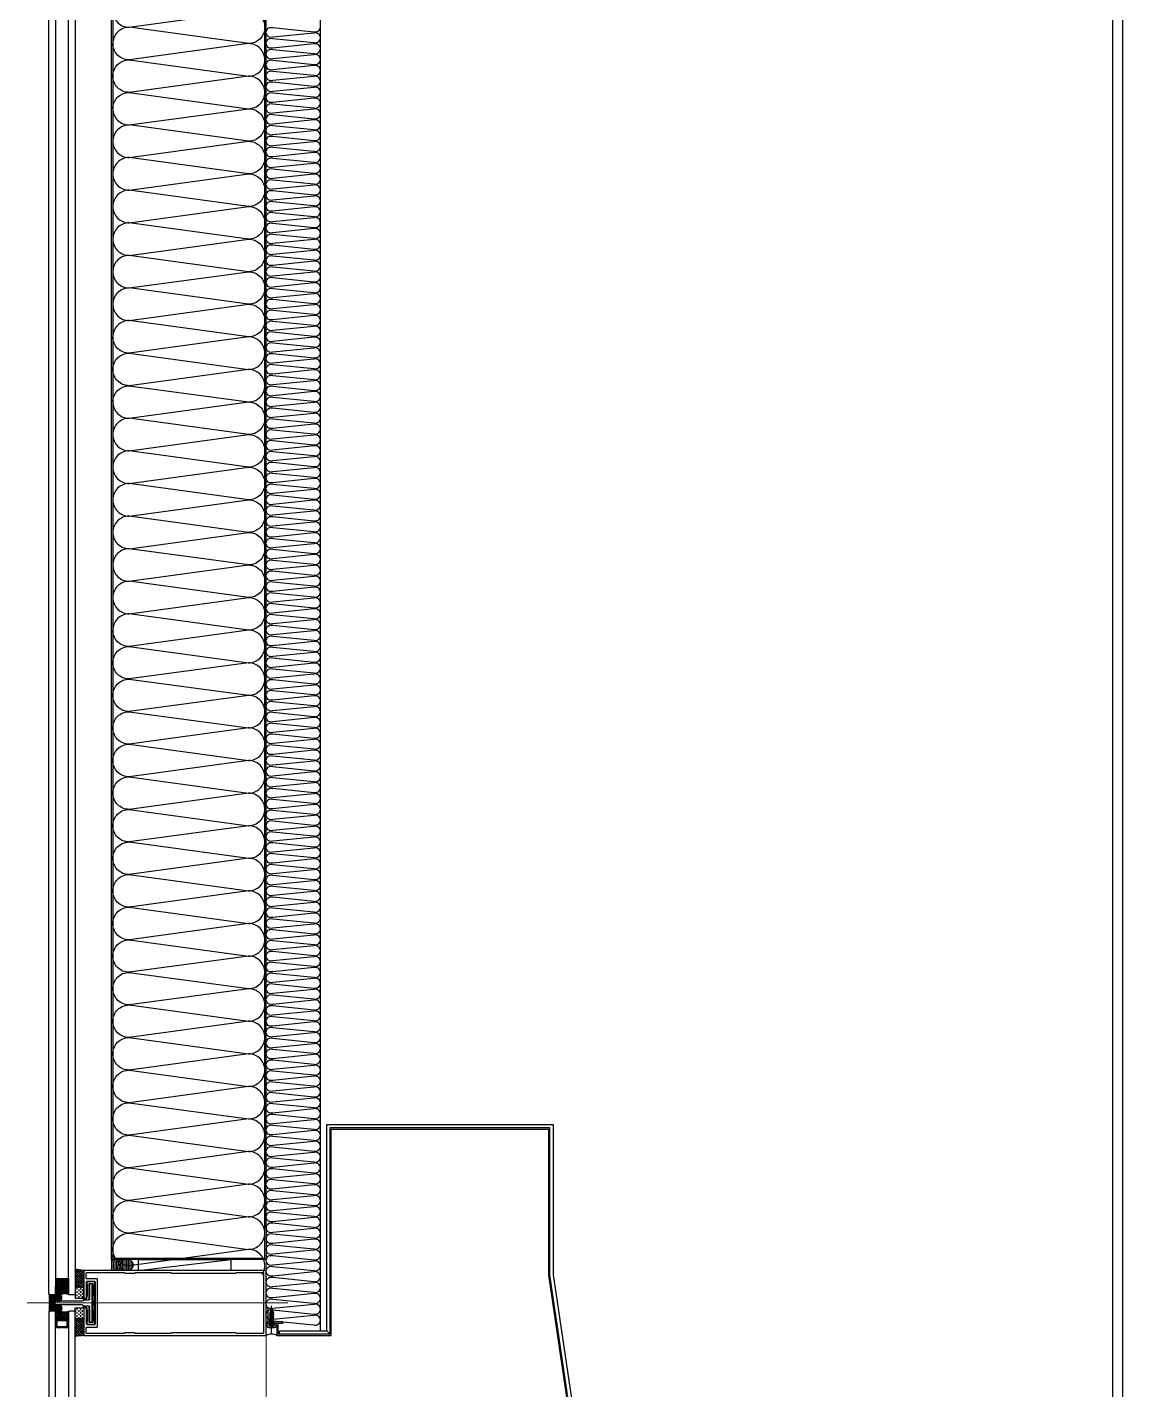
# Model space of a CAD drawing. Header units: millimetres. Extents: x 19868 to 801382, y -4805 to 85279.
# Drawn here: x 507518 to 508527, y 39769 to 41023 of the extents above; entities that cross this region are included whole.
import ezdxf

# ---------------------------------------------------------------- set-up
doc = ezdxf.new("R2010")
doc.units = ezdxf.units.MM
doc.header["$LTSCALE"] = 250
doc.linetypes.add('HIDDEN2', pattern=[4.7625, 3.175, -1.5875])
for name, color, linetype in [('A-ALU', 4, 'Continuous'), ('A-CEIL', 8, 'Continuous'), ('A-CEIL_EL', 8, 'Continuous'), ('A-ELE-8', 8, 'Continuous'), ('A-WIN', 4, 'Continuous'), ('ACCY', 5, 'Continuous'), ('B-AR', 7, 'Continuous'), ('EGI', 6, 'Continuous'), ('GLASS', 7, 'Continuous'), ('ISL', 251, 'Continuous'), ('polyamide', 6, 'Continuous'), ('SEALANT', 252, 'Continuous'), ('W200', 7, 'Continuous')]:
    doc.layers.add(name, color=color, linetype=linetype)
doc.layers.add('A-WIN-ELE', color=8, linetype='Continuous', lineweight=9)
doc.layers.add('CEN', color=1, linetype='Continuous', lineweight=9)
pattern_1 = [(248.1986, (-173212.08805, -82748.5761), (0.464238432, -0.5222680618), [0, -0.625])]
pattern_2 = [(90, (81799.66684, 89232.96467), (-0.15875, 0.079375), [0, -0.15875])]
pattern_3 = [(225, (58457.0195, -22344.7967), (1.122532015, -1.122532015), []), (315, (58457.0195, -22344.7967), (1.122532015, 1.122532015), [])]
pattern_4 = [(270, (-23796.0773, 66483.7451), (1.5875, -1.5875), [1.5875, -1.5875])]
pattern_5 = [(315, (-242.3621, 2021.3178), (0.8838835, 0.8838835), []), (45, (-242.3621, 2021.3178), (-0.8838835, 0.8838835), [])]

# ---------------------------------------------------------------- blocks, each defined once
blk = doc.blocks.new('A$Cd4bde356')
at = {"layer": 'GLASS', "transparency": 33554687}
h = blk.add_hatch(dxfattribs=at)
h.set_pattern_fill('ANSI37', color=253, scale=10, angle=90, style=0)
h.set_pattern_definition(pattern_5)
h.paths.add_polyline_path([(38, 8.5, 0.198912), (38.3, 7.8, 0.112366), (25.7, 7.8, 0.198912), (26, 8.5), (26, 15.5), (27, 15.5), (27, 16.2, 0.414214), (27.8, 15.5), (36.3, 15.5, 0.414035), (37, 16.2), (37, 15.5), (38, 15.5)])
h = blk.add_hatch(dxfattribs=at)
h.set_pattern_fill('ANSI37', color=253, scale=10, angle=270, style=0)
h.set_pattern_definition(pattern_5)
h.paths.add_polyline_path([(38, -8.5, -0.198912), (38.3, -7.8, -0.112366), (25.7, -7.8, -0.198912), (26, -8.5), (26, -15.5), (27, -15.5), (27, -16.2, -0.414214), (27.8, -15.5), (36.3, -15.5, -0.414035), (37, -16.2), (37, -15.5), (38, -15.5)])
at = {"layer": 'SEALANT', "transparency": 33554687}
h = blk.add_hatch(dxfattribs=at)
h.set_pattern_fill('ANSI37', color=253, scale=0.5)
h.set_pattern_definition(pattern_3)
h.paths.add_polyline_path([(52, 14.5), (44, 14.5), (44, 31, 0.032752), (52, 30)])
at = {"layer": 'SEALANT'}
h = blk.add_hatch(dxfattribs=at)
h.set_pattern_fill('DASH', color=253, scale=0.5, angle=90, style=0)
h.set_pattern_definition(pattern_4)
h.paths.add_polyline_path([(52, 14.5), (44, 14.5), (44, 4.5), (52, 4.5)])
at = {"layer": 'SEALANT', "transparency": 33554687}
h = blk.add_hatch(dxfattribs=at)
h.set_pattern_fill('DOTS', color=253, scale=0.5)
h.set_pattern_definition([(360, (-73084.1342, 247739.18495), (0.396875, 0.79375), [0, -0.79375])])
edge = h.paths.add_edge_path()
edge.add_line((29.2, -8.2), (28.8, -8.2))
edge.add_arc((34, 40.5), 49, 263.9321, 271.3061)
edge.add_line((35.1, -8.5), (34.7, -8.5))
edge.add_line((34.7, -8.5), (34.2, -8.4))
edge.add_line((34.2, -8.4), (33.8, -8.3))
edge.add_line((33.8, -8.3), (33.3, -8.2))
edge.add_line((33.3, -8.2), (32.9, -8.1))
edge.add_line((32.9, -8.1), (32.4, -8))
edge.add_line((32.4, -8), (32, -7.9))
edge.add_line((32, -7.9), (31.6, -7.7))
edge.add_line((31.6, -7.7), (31.2, -7.5))
edge.add_line((31.2, -7.5), (30.9, -7.4))
edge.add_line((30.9, -7.4), (30.4, -7.7))
edge.add_line((30.4, -7.7), (29.8, -8))
edge.add_line((29.8, -8), (29.2, -8.2))
edge = h.paths.add_edge_path()
edge.add_line((28.8, 8.2), (29.2, 8.2))
edge.add_line((29.2, 8.2), (29.8, 8))
edge.add_line((29.8, 8), (30.4, 7.7))
edge.add_line((30.4, 7.7), (30.9, 7.4))
edge.add_line((30.9, 7.4), (31.2, 7.5))
edge.add_line((31.2, 7.5), (31.6, 7.7))
edge.add_line((31.6, 7.7), (32, 7.9))
edge.add_line((32, 7.9), (32.4, 8))
edge.add_line((32.4, 8), (32.9, 8.1))
edge.add_line((32.9, 8.1), (33.3, 8.2))
edge.add_line((33.3, 8.2), (33.8, 8.3))
edge.add_line((33.8, 8.3), (34.2, 8.4))
edge.add_line((34.2, 8.4), (34.7, 8.5))
edge.add_line((34.7, 8.5), (35.1, 8.5))
edge.add_arc((34, -40.5), 49, 88.6939, 96.0686)
edge = h.paths.add_edge_path()
edge.add_line((27.4, 8), (27.6, 8.1))
edge.add_arc((34, -40.5), 49, 97.4949, 99.7473)
edge.add_line((25.7, 7.8), (25, 7.5))
edge.add_line((25, 7.5), (21, 7.5))
edge.add_arc((21, 8.5), 1, 190.5973, 270, ccw=False)
edge.add_arc((-70.7, 0), 91, -5.2405, 5.2405, ccw=False)
edge.add_arc((21, -8.5), 1, 90, 169.4027, ccw=False)
edge.add_line((21, -7.5), (25, -7.5))
edge.add_line((25, -7.5), (25.7, -7.8))
edge.add_arc((34, 40.5), 49, 260.2527, 262.5043)
edge.add_line((27.6, -8.1), (27.4, -8))
edge.add_line((27.4, -8), (26.8, -7.7))
edge.add_line((26.8, -7.7), (26.3, -7.4))
edge.add_line((26.3, -7.4), (25.9, -6.9))
edge.add_line((25.9, -6.9), (25.6, -6.4))
edge.add_line((25.6, -6.4), (25.4, -5.8))
edge.add_line((25.4, -5.8), (25.2, -5.2))
edge.add_line((25.2, -5.2), (25.2, -4.6))
edge.add_line((25.2, -4.6), (25.4, -3.9))
edge.add_line((25.4, -3.9), (25.6, -3.4))
edge.add_line((25.6, -3.4), (25.9, -2.8))
edge.add_line((25.9, -2.8), (26.3, -2.4))
edge.add_line((26.3, -2.4), (26.4, -2.3))
edge.add_line((26.4, -2.3), (26.3, -2))
edge.add_line((26.3, -2), (26.2, -1.6))
edge.add_line((26.2, -1.6), (26.1, -1.2))
edge.add_line((26.1, -1.2), (26.1, -0.8))
edge.add_line((26.1, -0.8), (26, -0.4))
edge.add_line((26, -0.4), (26, 0))
edge.add_line((26, 0), (26, 0.4))
edge.add_line((26, 0.4), (26.1, 0.8))
edge.add_line((26.1, 0.8), (26.1, 1.2))
edge.add_line((26.1, 1.2), (26.2, 1.6))
edge.add_line((26.2, 1.6), (26.3, 2))
edge.add_line((26.3, 2), (26.4, 2.3))
edge.add_line((26.4, 2.3), (26.3, 2.4))
edge.add_line((26.3, 2.4), (25.9, 2.8))
edge.add_line((25.9, 2.8), (25.6, 3.4))
edge.add_line((25.6, 3.4), (25.4, 3.9))
edge.add_line((25.4, 3.9), (25.2, 4.6))
edge.add_line((25.2, 4.6), (25.2, 5.2))
edge.add_line((25.2, 5.2), (25.4, 5.8))
edge.add_line((25.4, 5.8), (25.6, 6.4))
edge.add_line((25.6, 6.4), (25.9, 6.9))
edge.add_line((25.9, 6.9), (26.3, 7.4))
edge.add_line((26.3, 7.4), (26.8, 7.7))
edge.add_line((26.8, 7.7), (27.4, 8))
at = {"layer": 'SEALANT'}
h = blk.add_hatch(dxfattribs=at)
h.set_pattern_fill('DOTS', color=8, scale=10, angle=248.1986)
h.set_pattern_definition(pattern_1)
edge = h.paths.add_edge_path()
edge.add_ellipse((28.6, 4.9), major_axis=(0, 3.37), ratio=1, start_angle=0, end_angle=360, ccw=False)
at = {"layer": 'SEALANT', "transparency": 33554687}
h = blk.add_hatch(dxfattribs=at)
h.set_pattern_fill('DOTS', color=253, scale=0.1, angle=90)
h.set_pattern_definition(pattern_2)
h.paths.add_polyline_path([(52.1, 2.7), (53.9, 2.7), (53.9, 2.9), (53.9, 3.8), (53.9, 4.5), (52.5, 4.5, -0.362029), (52, 4.9, -0.057613), (51.7, 2.5), (51.9, 2.7, -0.198912)])
at = {"layer": 'SEALANT'}
h = blk.add_hatch(dxfattribs=at)
h.set_pattern_fill('DOTS', color=8, scale=10, angle=248.1986)
h.set_pattern_definition(pattern_1)
edge = h.paths.add_edge_path()
edge.add_ellipse((28.6, -4.9), major_axis=(0, -3.37), ratio=1, start_angle=0, end_angle=360)
h = blk.add_hatch(dxfattribs=at)
h.set_pattern_fill('DASH', color=253, scale=0.5, angle=270, style=0)
h.set_pattern_definition(pattern_4)
h.paths.add_polyline_path([(52, -14.5), (44, -14.5), (44, -4.5), (52, -4.5)])
at = {"layer": 'SEALANT', "transparency": 33554687}
h = blk.add_hatch(dxfattribs=at)
h.set_pattern_fill('DOTS', color=253, scale=0.1, angle=270)
h.set_pattern_definition(pattern_2)
h.paths.add_polyline_path([(52.1, -2.7), (53.9, -2.7), (53.9, -3), (53.9, -3.8), (53.9, -4.5), (52.5, -4.5, 0.362029), (52, -4.9, 0.057613), (51.7, -2.5), (51.9, -2.7, 0.198912)])
h = blk.add_hatch(dxfattribs=at)
h.set_pattern_fill('ANSI37', color=253, scale=0.5)
h.set_pattern_definition(pattern_3)
h.paths.add_polyline_path([(52, -14.5), (44, -14.5), (44, -31, -0.032752), (52, -30)])
at = {"layer": 'B-AR'}
for points in [[(54.7, 19, -0.414214), (55.7, 20), (62, 20, -0.414214), (62.5, 19.5), (62.5, -19.5, -0.414214), (62, -20), (55.7, -20, -0.414214), (54.7, -19), (54.7, -4.7, 0.414214), (54.5, -4.5), (52.5, -4.5, 0.414214), (52, -5), (52, -30), (220, -30), (220, 30), (52, 30), (52, 5, 0.414214), (52.5, 4.5), (54.5, 4.5, 0.414214), (54.7, 4.7)], [(89.4, -28), (54.8, -28, -0.414214), (54.3, -27.5), (54.3, -22.7, -0.414214), (54.8, -22.2), (64.2, -22.2, 0.414214), (64.7, -21.7), (64.7, 21.7, 0.414214), (64.2, 22.2), (54.8, 22.2, -0.414214), (54.3, 22.7), (54.3, 27.5, -0.414214), (54.8, 28), (89.4, 28), (89.9, 27.5), (99.1, 27.5), (99.6, 28), (132.4, 28), (132.9, 27.5), (192.1, 27.5), (192.6, 28), (217, 28, -0.414214), (217.5, 27.5), (217.5, -27.5, -0.414214), (217, -28), (192.6, -28), (192.1, -27.5), (132.9, -27.5), (132.4, -28), (99.6, -28), (99.1, -27.5), (89.9, -27.5)], [(56.4, -2.7, -0.414214), (57.4, -3.7), (57.4, -4.6, 0.298217), (57.1, -5.1, 0.298217), (57.4, -5.5), (57.4, -16.3, 0.298217), (57.1, -16.8, 0.414214), (57.6, -17.3), (59.6, -17.3, 0.414214), (60.1, -16.8, 0.236068), (59.9, -16.4), (59.9, -0.4, 0.236068), (60.1, 0, 0.236068), (59.9, 0.4), (59.9, 16.4, 0.236068), (60.1, 16.8, 0.414214), (59.6, 17.3), (57.6, 17.3, 0.414214), (57.1, 16.8, 0.298217), (57.4, 16.3), (57.4, 5.5, 0.298217), (57.1, 5.1, 0.298217), (57.4, 4.6), (57.4, 3.7, -0.414214), (56.4, 2.7), (52.1, 2.7, 0.198912), (51.9, 2.7), (51, 1.8, -0.198911), (50.3, 1.5), (24.2, 1.5, 0.414214), (22.7, 0, 0.414214), (24.2, -1.5), (50.3, -1.5, -0.198912), (51, -1.8), (51.7, -2.5, 0.198912), (52.4, -2.7)]]:
    blk.add_lwpolyline(points, format="xyb", close=True, dxfattribs=at)
at = {"layer": 'CEN', "ltscale": 0.005}
blk.add_line((240, 0, 0), (0, 0), dxfattribs=at)
at = {"layer": 'GLASS', "color": 1, "linetype": 'Continuous'}
for p, q in [((26.8, 15.5, 0), (26.8, 22.5, 0)), ((37.2, 15.5, 0), (37.2, 22.5, 0)), ((26.8, -15.5, 0), (26.8, -22.5, 0)), ((37.2, -15.5, 0), (37.2, -22.5, 0))]:
    blk.add_line(p, q, dxfattribs=at)
at = {"layer": 'GLASS', "color": 1, "linetype": 'Continuous', "elevation": 0}
for points in [[(38, 8.5, 0.198912), (38.3, 7.8, 0.112366), (25.7, 7.8, 0.198912), (26, 8.5), (26, 15.5), (27, 15.5), (27, 16.2, 0.414214), (27.8, 15.5), (36.3, 15.5, 0.414035), (37, 16.2), (37, 15.5), (38, 15.5)], [(38, -8.5, -0.198912), (38.3, -7.8, -0.112366), (25.7, -7.8, -0.198912), (26, -8.5), (26, -15.5), (27, -15.5), (27, -16.2, -0.414214), (27.8, -15.5), (36.3, -15.5, -0.414035), (37, -16.2), (37, -15.5), (38, -15.5)]]:
    blk.add_lwpolyline(points, format="xyb", close=True, dxfattribs=at)
for points in [[(27, 15.5), (27, 22.5), (26, 22.5), (26, 15.5)], [(37, 15.5), (37, 22.5), (38, 22.5), (38, 15.5)], [(27, -15.5), (27, -22.5), (26, -22.5), (26, -15.5)], [(37, -15.5), (37, -22.5), (38, -22.5), (38, -15.5)]]:
    blk.add_lwpolyline(points, close=True, dxfattribs=at)
for points in [[(37, 16.2, -0.414214), (36.3, 15.5), (27.8, 15.5, -0.414214), (27, 16.2), (27, 22, -0.414214), (27.6, 22.5), (31.5, 22.5), (32, 22), (32.5, 22.5), (36.5, 22.5, -0.414214), (37, 22), (37, 16.2)], [(36.5, 16.2), (36.5, 21.8, 0.414214), (36.3, 22), (27.8, 22, 0.414214), (27.6, 21.8), (27.6, 16.2, 0.414214), (27.8, 16), (36.3, 16, 0.414214), (36.5, 16.2)], [(37, -16.2, 0.414214), (36.3, -15.5), (27.8, -15.5, 0.414214), (27, -16.2), (27, -22, 0.414214), (27.6, -22.5), (31.5, -22.5), (32, -22), (32.5, -22.5), (36.5, -22.5, 0.414214), (37, -22), (37, -16.2)], [(36.5, -16.2), (36.5, -21.8, -0.414214), (36.3, -22), (27.8, -22, -0.414214), (27.6, -21.8), (27.6, -16.2, -0.414214), (27.8, -16), (36.3, -16, -0.414214), (36.5, -16.2)]]:
    blk.add_lwpolyline(points, format="xyb", dxfattribs=at)
at = {"layer": 'GLASS', "color": 8, "linetype": 'Continuous'}
for centre in [(28.4, 21.2, 0), (28.4, 19.7, 0), (28.4, 18.2, 0), (28.4, 16.7, 0), (29.8, 21.2, 0), (29.8, 19.7, 0), (29.8, 18.2, 0), (29.8, 16.7, 0), (31.2, 21.2, 0), (31.2, 19.7, 0), (31.2, 18.2, 0), (31.2, 16.7, 0), (32.8, 21.2, 0), (32.8, 19.7, 0), (32.8, 18.2, 0), (32.8, 16.7, 0), (34.2, 21.2, 0), (34.2, 19.7, 0), (34.2, 18.2, 0), (34.2, 16.7, 0), (35.8, 21.2, 0), (35.8, 19.7, 0), (35.8, 18.2, 0), (35.8, 16.7, 0)]:
    blk.add_circle(centre, 0.65, dxfattribs=at)
at = {"layer": 'polyamide', "color": 5}
blk.add_lwpolyline([(60.3, -17.9), (60.3, 0), (60.3, -17.9), (56.9, -17.9), (56.9, -3.5), (56.4, -3), (53.9, -3), (53.9, -3.8), (54.4, -4.3), (54.9, -4.3), (54.9, -6.4), (55.2, -6.7), (55.2, -17), (54.9, -17), (54.9, -19), (55.4, -19.5), (61.8, -19.5), (62.3, -19), (62.3, -17), (62, -17), (62, -6.5), (62.3, -6.5), (62.3, -2), (62, -2), (62, 2), (62.3, 2), (62.3, 6.5), (62, 6.5), (62, 17), (62.3, 17), (62.3, 19), (61.8, 19.5), (55.4, 19.5), (54.9, 19), (54.9, 17), (55.2, 17), (55.2, 6.7), (54.9, 6.4), (54.9, 4.3), (54.4, 4.3), (53.9, 3.8), (53.9, 2.9), (56.4, 2.9), (56.9, 3.4), (56.9, 17.8), (60.3, 17.8), (60.3, 0)], dxfattribs=at)
at = {"layer": 'SEALANT', "color": 4}
for points in [[(52, 30, -0.032752), (44, 31)], [(52, -30, 0.032752), (44, -31)]]:
    blk.add_lwpolyline(points, format="xyb", dxfattribs=at)
for points in [[(52, 14.5), (44, 14.5), (44, 4.5), (52, 4.5)], [(52, -14.5), (44, -14.5), (44, -4.5), (52, -4.5)]]:
    blk.add_lwpolyline(points, close=True, dxfattribs=at)
at = {"layer": 'SEALANT', "color": 4, "elevation": 0}
blk.add_lwpolyline([(20, 8.5, -0.046781), (20, -8.5)], format="xyb", dxfattribs=at)
at = {"layer": 'SEALANT', "color": 8}
for centre, start, end in [((40.6, 5.1), 346.7784, 359.2245), ((40.6, -5.1), 0.7755, 13.2216)]:
    blk.add_arc(centre, 11.4, start, end, dxfattribs=at)
at = {"layer": 'SEALANT', "color": 4, "extrusion": (0, 0, -1)}
blk.add_ellipse((28.6, 4.9, 0), major_axis=(0, 3.37), ratio=1, dxfattribs=at)
at = {"layer": 'SEALANT', "color": 4}
blk.add_ellipse((28.6, -4.9, 0), major_axis=(0, -3.37), ratio=1, dxfattribs=at)
blk = doc.blocks.new('SCR')
at = {"layer": 'ACCY'}
for p, q in [((-4.3, 0), (-4.3, 1.1)), ((4.3, 0), (-4.3, 0)), ((2.8, 2.6), (-2.8, 2.6)), ((4.3, 0), (4.3, 1.1)), ((-2, -1.6), (-2, 0)), ((2, -0.8), (-2, -1.6)), ((-1.5, -1.9), (-2, -1.6)), ((2, -2.4), (-2, -3.2)), ((-1.5, -2.8), (-2, -3.2)), ((-1.5, -3.5), (-2, -3.2)), ((2, -4), (-2, -4.7)), ((-1.5, -4.4), (-2, -4.7)), ((-1.5, -5.1), (-2, -4.7)), ((2, -5.5), (-2, -6.3)), ((-1.5, -6), (-2, -6.3)), ((-1.5, -6.6), (-2, -6.3)), ((2, -7.1), (-2, -7.9)), ((-1.5, -7.6), (-2, -7.9)), ((-1.5, -8.2), (-2, -7.9)), ((2, -8.7), (-2, -9.5)), ((-1.5, -9.1), (-2, -9.5)), ((-1.5, -9.8), (-2, -9.5)), ((-1.5, -10.7), (-2, -11)), ((-1.5, -11.4), (-2, -11)), ((1.5, -1.1), (-1.5, -1.9)), ((-1.5, -1.9), (-1.5, -2.8)), ((1.5, -2.1), (-1.5, -2.8)), ((1.5, -2.7), (-1.5, -3.5)), ((-1.5, -3.5), (-1.5, -4.4)), ((1.5, -3.6), (-1.5, -4.4)), ((1.5, -4.3), (-1.5, -5.1)), ((-1.5, -6), (-1.5, -5.1)), ((1.5, -5.2), (-1.5, -6)), ((1.5, -5.8), (-1.5, -6.6)), ((-1.5, -7.6), (-1.5, -6.6)), ((1.5, -6.8), (-1.5, -7.6)), ((1.5, -7.4), (-1.5, -8.2)), ((-1.5, -9.1), (-1.5, -8.2)), ((1.5, -8.4), (-1.5, -9.1)), ((-1.5, -9.8), (1.5, -9)), ((-1.5, -10.7), (-1.5, -9.8)), ((1.1, -10), (-1.5, -11.4)), ((1.1, -10), (-1.5, -10.7)), ((-1.5, -11.5), (-1.5, -11.4)), ((-0.2, -14.9), (-1.4, -11.6)), ((1.5, -9.6), (0, -11.2)), ((0.2, -14.9), (1.4, -11.6)), ((1.5, -1.1), (2, -0.8)), ((1.5, -1.1), (1.5, -2.1)), ((1.5, -2.1), (2, -2.4)), ((1.5, -2.7), (2, -2.4)), ((1.5, -2.7), (1.5, -3.6)), ((1.5, -3.6), (2, -4)), ((1.5, -4.3), (2, -4)), ((1.5, -5.2), (1.5, -4.3)), ((1.5, -5.2), (1.5, -4.3)), ((1.5, -5.2), (2, -5.5)), ((1.5, -5.8), (2, -5.5)), ((1.5, -6.8), (1.5, -5.8)), ((1.5, -6.8), (2, -7.1)), ((1.5, -7.4), (2, -7.1)), ((1.5, -8.4), (1.5, -7.4)), ((1.5, -8.4), (2, -8.7)), ((1.5, -9), (2, -8.7)), ((1.5, -11.5), (1.5, -9)), ((2, -0.8), (2, 0))]:
    blk.add_line(p, q, dxfattribs=at)
at = {"layer": 'ACCY', "linetype": 'HIDDEN2'}
for p, q in [((-2.8, 2.6), (-0.2, -0.4)), ((-0.2, -0.4), (-0.5, 2.6)), ((0.2, -0.4), (2.8, 2.6)), ((0.2, -0.4), (0.5, 2.6))]:
    blk.add_line(p, q, dxfattribs=at)
at = {"layer": 'ACCY'}
blk.add_lwpolyline([(0, 7.7), (0, -17.3)], dxfattribs=at)
for centre, radius, start, end in [((-2.8, 1.1), 1.51, 90, 180), ((2.8, 1.1), 1.51, 0, 90), ((-1.2, -11.5), 0.3, 180, 198.9224), ((0.3, -13.5), 2.29, 98.6399, 136.5742), ((3.5, -13.1), 3.95, 151.537, 208.463), ((1.2, -11.5), 0.3, 341.0776, 0), ((0, -14.8), 0.236, 202.5, 337.5)]:
    blk.add_arc(centre, radius, start, end, dxfattribs=at)
at = {"layer": 'ACCY', "linetype": 'HIDDEN2'}
blk.add_arc((0, -0.2), 0.261, 221.9191, 318.0809, dxfattribs=at)

msp = doc.modelspace()

# ---------------------------------------------------------------- hatches: boundary and pattern name
at = {"layer": 'SEALANT', "transparency": 33554687}
h = msp.add_hatch(dxfattribs=at)
h.set_pattern_fill('DOTS', color=8, scale=0.5, angle=270, style=0)
h.set_pattern_definition([(270, (-12614109.2256, -116976.6849), (0.79375, -0.396875), [0, -0.79375])])
edge = h.paths.add_edge_path()
edge.add_ellipse((507609.5, 39883.9), major_axis=(6.47, 0), ratio=0.77258, start_angle=0, end_angle=360, ccw=False)

# ---------------------------------------------------------------- linework, layer by layer
at = {"layer": 'A-ALU'}
msp.add_lwpolyline([(508213.2, 38528.9), (508212, 38528.9), (508212, 38520.1), (508199.3, 38520.1), (507999.4, 39874.7), (507999.4, 40010.1), (507797, 40010.1), (507797, 39820.1), (507749.4, 39820.1), (507749.4, 39830.1), (507738.2, 39830.1), (507738.2, 39828.9), (507748.2, 39828.9), (507748.2, 39818.9), (507798.2, 39818.9), (507798.2, 40008.9), (507998.2, 40008.9), (507998.2, 39874.6), (508198.2, 38518.9), (508213.2, 38518.9)], close=True, dxfattribs=at)
at = {"layer": 'A-CEIL'}
msp.add_line((507797, 39820.1), (507794, 39823.1), dxfattribs=at)
msp.add_lwpolyline([(507750.4, 39820.1), (507750.4, 39823.1), (507794, 39823.1), (507794, 40013.1), (508002.4, 40013.1), (508002.4, 39874.9), (508198.9, 38550.4), (508195.9, 38550.1)], dxfattribs=at)
at = {"layer": 'A-CEIL_EL'}
for p, q in [((508518, 38664.7), (508518, 42028.9, 0)), ((508527, 38664.7), (508527, 42028.9, 0))]:
    msp.add_line(p, q, dxfattribs=at)
at = {"layer": 'A-ELE-8'}
msp.add_lwpolyline([(507738.2, 39844.8), (507739.9, 39844.8), (507739.9, 39831.8), (507753.2, 39831.8), (507753.2, 39830.1), (507738.2, 39830.1)], close=True, dxfattribs=at)
msp.add_arc((507743.2, 39810.6), 9.72, 59.0425, 120.9575, dxfattribs=at)
at = {"layer": 'A-WIN'}
for points in [[(507544.2, 39857.4, -0.414214), (507543.2, 39856.4), (507539.2, 39856.4, -0.414214), (507538.2, 39857.4), (507538.2, 42270.4, -0.414214), (507539.2, 42271.4), (507543.2, 42271.4, -0.414214), (507544.2, 42270.4)], [(507562.2, 39857.4, -0.414214), (507561.2, 39856.4), (507557.2, 39856.4, -0.414214), (507556.2, 39857.4), (507556.2, 42270.4, -0.414214), (507557.2, 42271.4), (507561.2, 42271.4, -0.414214), (507562.2, 42270.4)], [(507544.2, 39840.4, 0.414214), (507543.2, 39841.4), (507539.2, 39841.4, 0.414214), (507538.2, 39840.4), (507538.2, 37397.4, 0.414214), (507539.2, 37396.4), (507543.2, 37396.4, 0.414214), (507544.2, 37397.4)], [(507562.2, 39840.4, 0.414214), (507561.2, 39841.4), (507557.2, 39841.4, 0.414214), (507556.2, 39840.4), (507556.2, 37397.4, 0.414214), (507557.2, 37396.4), (507561.2, 37396.4, 0.414214), (507562.2, 37397.4)]]:
    msp.add_lwpolyline(points, format="xyb", close=True, dxfattribs=at)
at = {"layer": 'A-WIN-ELE'}
msp.add_lwpolyline([(507738.2, 34958.9), (507738.2, 50236.5)], dxfattribs=at)
at = {"layer": 'EGI', "color": 8}
for p, q in [((507737, 39918.9, 0), (507737, 42208.9, 0)), ((507738.2, 39918.9, 0), (507738.2, 42208.9, 0)), ((507620.8, 39878.9), (507705.8, 39888.9))]:
    msp.add_line(p, q, dxfattribs=at)
at = {"layer": 'EGI'}
msp.add_lwpolyline([(507595.8, 42237.7, -0.414214), (507597, 42238.9), (507737, 42238.9, -0.414214), (507738.2, 42237.7), (507738.2, 42208.9), (507737, 42208.9), (507737, 42237.7), (507597, 42237.7), (507597, 39890.1), (507737, 39890.1), (507737, 39918.9), (507738.2, 39918.9), (507738.2, 39890.1, -0.414214), (507737, 39888.9), (507597, 39888.9, -0.414214), (507595.8, 39890.1), (507595.8, 42237.7)], format="xyb", dxfattribs=at)
at = {"layer": 'ISL'}
msp.add_lwpolyline([(507788.2, 39823.1), (507788.2, 42053.9)], dxfattribs=at)
for points in [[(507597, 41037.8, 0.414316), (507612, 41022.8), (507722, 41037.8, -0.414316), (507737, 41022.8, -0.414316), (507722, 41007.8), (507612, 41022.8, 0.414316), (507597, 41007.8)], [(507738.3, 39828.9, -0.454742), (507744.3, 39832.5), (507782.1, 39828.7, 0.509267), (507788.2, 39833.1, 0.509267), (507782.1, 39837.5), (507744.3, 39833.7, -1.372593), (507744.3, 39842.5), (507782.1, 39838.7, 0.509267), (507788.2, 39843.1, 0.509267), (507782.1, 39847.5), (507744.3, 39843.7, -1.372593), (507744.3, 39852.5), (507782.1, 39848.7, 0.509267), (507788.2, 39853.1, 0.509267), (507782.1, 39857.5), (507744.3, 39853.7, -1.372593), (507744.3, 39862.5), (507782.1, 39858.7, 0.509267), (507788.2, 39863.1, 0.509267), (507782.1, 39867.5), (507744.3, 39863.7, -1.372593), (507744.3, 39872.5), (507782.1, 39868.7, 0.509267), (507788.2, 39873.1, 0.509267), (507782.1, 39877.5), (507744.3, 39873.7, -1.372593), (507744.3, 39882.5), (507782.1, 39878.7, 0.509267), (507788.2, 39883.1, 0.509267), (507782.1, 39887.5), (507744.3, 39883.7, -1.372593), (507744.3, 39892.5), (507782.1, 39888.7, 0.509267), (507788.2, 39893.1, 0.509267), (507782.1, 39897.5), (507744.3, 39893.7, -1.372593), (507744.3, 39902.5), (507782.1, 39898.7, 0.509267), (507788.2, 39903.1, 0.509267), (507782.1, 39907.5), (507744.3, 39903.7, -1.372593), (507744.3, 39912.5), (507782.1, 39908.7, 0.509267), (507788.2, 39913.1, 0.509267), (507782.1, 39917.5), (507744.3, 39913.7, -1.372593), (507744.3, 39922.5), (507782.1, 39918.7, 0.509267), (507788.2, 39923.1, 0.509267), (507782.1, 39927.5), (507744.3, 39923.7, -1.372593), (507744.3, 39932.5), (507782.1, 39928.7, 0.509267), (507788.2, 39933.1, 0.509267), (507782.1, 39937.5), (507744.3, 39933.7, -1.372593), (507744.3, 39942.5), (507782.1, 39938.7, 0.509267), (507788.2, 39943.1, 0.509267), (507782.1, 39947.5), (507744.3, 39943.7, -1.372593), (507744.3, 39952.5), (507782.1, 39948.7, 0.509267), (507788.2, 39953.1, 0.509267), (507782.1, 39957.5), (507744.3, 39953.7, -1.372593), (507744.3, 39962.5), (507782.1, 39958.7, 0.509267), (507788.2, 39963.1, 0.509267), (507782.1, 39967.5), (507744.3, 39963.7, -1.372593), (507744.3, 39972.5), (507782.1, 39968.7, 0.509267), (507788.2, 39973.1, 0.509267), (507782.1, 39977.5), (507744.3, 39973.7, -1.372593), (507744.3, 39982.5), (507782.1, 39978.7, 0.509267), (507788.2, 39983.1, 0.509267), (507782.1, 39987.5), (507744.3, 39983.7, -1.372593), (507744.3, 39992.5), (507782.1, 39988.7, 0.509267), (507788.2, 39993.1, 0.509267), (507782.1, 39997.5), (507744.3, 39993.7, -1.372593), (507744.3, 40002.5), (507782.1, 39998.7, 0.509267), (507788.2, 40003.1, 0.509267), (507782.1, 40007.5), (507744.3, 40003.7, -1.372593), (507744.3, 40012.5), (507782.1, 40008.7, 0.509267), (507788.2, 40013.1, 0.509267), (507782.1, 40017.5), (507744.3, 40013.7, -1.372593), (507744.3, 40022.5), (507782.1, 40018.7, 0.509267), (507788.2, 40023.1, 0.509267), (507782.1, 40027.5), (507744.3, 40023.7, -1.372593), (507744.3, 40032.5), (507782.1, 40028.7, 0.509267), (507788.2, 40033.1, 0.509267), (507782.1, 40037.5), (507744.3, 40033.7, -1.372593), (507744.3, 40042.5), (507782.1, 40038.7, 0.509267), (507788.2, 40043.1, 0.509267), (507782.1, 40047.5), (507744.3, 40043.7, -1.372593), (507744.3, 40052.5), (507782.1, 40048.7, 0.509267), (507788.2, 40053.1, 0.509267), (507782.1, 40057.5), (507744.3, 40053.7, -1.372593), (507744.3, 40062.5), (507782.1, 40058.7, 0.509267), (507788.2, 40063.1, 0.509267), (507782.1, 40067.5), (507744.3, 40063.7, -1.372593), (507744.3, 40072.5), (507782.1, 40068.7, 0.509267), (507788.2, 40073.1, 0.509267), (507782.1, 40077.5), (507744.3, 40073.7, -1.372593), (507744.3, 40082.5), (507782.1, 40078.7, 0.509267), (507788.2, 40083.1, 0.509267), (507782.1, 40087.5), (507744.3, 40083.7, -1.372593), (507744.3, 40092.5), (507782.1, 40088.7, 0.509267), (507788.2, 40093.1, 0.509267), (507782.1, 40097.5), (507744.3, 40093.7, -1.372593), (507744.3, 40102.5), (507782.1, 40098.7, 0.509267), (507788.2, 40103.1, 0.509267), (507782.1, 40107.5), (507744.3, 40103.7, -1.372593), (507744.3, 40112.5), (507782.1, 40108.7, 0.509267), (507788.2, 40113.1, 0.509267), (507782.1, 40117.5), (507744.3, 40113.7, -1.372593), (507744.3, 40122.5), (507782.1, 40118.7, 0.509267), (507788.2, 40123.1, 0.509267), (507782.1, 40127.5), (507744.3, 40123.7, -1.372593), (507744.3, 40132.5), (507782.1, 40128.7, 0.509267), (507788.2, 40133.1, 0.509267), (507782.1, 40137.5), (507744.3, 40133.7, -1.372593), (507744.3, 40142.5), (507782.1, 40138.7, 0.509267), (507788.2, 40143.1, 0.509267), (507782.1, 40147.5), (507744.3, 40143.7, -1.372593), (507744.3, 40152.5), (507782.1, 40148.7, 0.509267), (507788.2, 40153.1, 0.509267), (507782.1, 40157.5), (507744.3, 40153.7, -1.372593), (507744.3, 40162.5), (507782.1, 40158.7, 0.509267), (507788.2, 40163.1, 0.509267), (507782.1, 40167.5), (507744.3, 40163.7, -1.372593), (507744.3, 40172.5), (507782.1, 40168.7, 0.509267), (507788.2, 40173.1, 0.509267), (507782.1, 40177.5), (507744.3, 40173.7, -1.372593), (507744.3, 40182.5), (507782.1, 40178.7, 0.509267), (507788.2, 40183.1, 0.509267), (507782.1, 40187.5), (507744.3, 40183.7, -1.372593), (507744.3, 40192.5), (507782.1, 40188.7, 0.509267), (507788.2, 40193.1, 0.509267), (507782.1, 40197.5), (507744.3, 40193.7, -1.372593), (507744.3, 40202.5), (507782.1, 40198.7, 0.509267), (507788.2, 40203.1, 0.509267), (507782.1, 40207.5), (507744.3, 40203.7, -1.372593), (507744.3, 40212.5), (507782.1, 40208.7, 0.509267), (507788.2, 40213.1, 0.509267), (507782.1, 40217.5), (507744.3, 40213.7, -1.372593), (507744.3, 40222.5), (507782.1, 40218.7, 0.509267), (507788.2, 40223.1, 0.509267), (507782.1, 40227.5), (507744.3, 40223.7, -1.372593), (507744.3, 40232.5), (507782.1, 40228.7, 0.509267), (507788.2, 40233.1, 0.509267), (507782.1, 40237.5), (507744.3, 40233.7, -1.372593), (507744.3, 40242.5), (507782.1, 40238.7, 0.509267), (507788.2, 40243.1, 0.509267), (507782.1, 40247.5), (507744.3, 40243.7, -1.372593), (507744.3, 40252.5), (507782.1, 40248.7, 0.509267), (507788.2, 40253.1, 0.509267), (507782.1, 40257.5), (507744.3, 40253.7, -1.372593), (507744.3, 40262.5), (507782.1, 40258.7, 0.509267), (507788.2, 40263.1, 0.509267), (507782.1, 40267.5), (507744.3, 40263.7, -1.372593), (507744.3, 40272.5), (507782.1, 40268.7, 0.509267), (507788.2, 40273.1, 0.509267), (507782.1, 40277.5), (507744.3, 40273.7, -1.372593), (507744.3, 40282.5), (507782.1, 40278.7, 0.509267), (507788.2, 40283.1, 0.509267), (507782.1, 40287.5), (507744.3, 40283.7, -1.372593), (507744.3, 40292.5), (507782.1, 40288.7, 0.509267), (507788.2, 40293.1, 0.509267), (507782.1, 40297.5), (507744.3, 40293.7, -1.372593), (507744.3, 40302.5), (507782.1, 40298.7, 0.509267), (507788.2, 40303.1, 0.509267), (507782.1, 40307.5), (507744.3, 40303.7, -1.372593), (507744.3, 40312.5), (507782.1, 40308.7, 0.509267), (507788.2, 40313.1, 0.509267), (507782.1, 40317.5), (507744.3, 40313.7, -1.372593), (507744.3, 40322.5), (507782.1, 40318.7, 0.509267), (507788.2, 40323.1, 0.509267), (507782.1, 40327.5), (507744.3, 40323.7, -1.372593), (507744.3, 40332.5), (507782.1, 40328.7, 0.509267), (507788.2, 40333.1, 0.509267), (507782.1, 40337.5), (507744.3, 40333.7, -1.372593), (507744.3, 40342.5), (507782.1, 40338.7, 0.509267), (507788.2, 40343.1, 0.509267), (507782.1, 40347.5), (507744.3, 40343.7, -1.372593), (507744.3, 40352.5), (507782.1, 40348.7, 0.509267), (507788.2, 40353.1, 0.509267), (507782.1, 40357.5), (507744.3, 40353.7, -1.372593), (507744.3, 40362.5), (507782.1, 40358.7, 0.509267), (507788.2, 40363.1, 0.509267), (507782.1, 40367.5), (507744.3, 40363.7, -1.372593), (507744.3, 40372.5), (507782.1, 40368.7, 0.509267), (507788.2, 40373.1, 0.509267), (507782.1, 40377.5), (507744.3, 40373.7, -1.372593), (507744.3, 40382.5), (507782.1, 40378.7, 0.509267), (507788.2, 40383.1, 0.509267), (507782.1, 40387.5), (507744.3, 40383.7, -1.372593), (507744.3, 40392.5), (507782.1, 40388.7, 0.509267), (507788.2, 40393.1, 0.509267), (507782.1, 40397.5), (507744.3, 40393.7, -1.372593), (507744.3, 40402.5), (507782.1, 40398.7, 0.509267), (507788.2, 40403.1, 0.509267), (507782.1, 40407.5), (507744.3, 40403.7, -1.372593), (507744.3, 40412.5), (507782.1, 40408.7, 0.509267), (507788.2, 40413.1, 0.509267), (507782.1, 40417.5), (507744.3, 40413.7, -1.372593), (507744.3, 40422.5), (507782.1, 40418.7, 0.509267), (507788.2, 40423.1, 0.509267), (507782.1, 40427.5), (507744.3, 40423.7, -1.372593), (507744.3, 40432.5), (507782.1, 40428.7, 0.509267), (507788.2, 40433.1, 0.509267), (507782.1, 40437.5), (507744.3, 40433.7, -1.372593), (507744.3, 40442.5), (507782.1, 40438.7, 0.509267), (507788.2, 40443.1, 0.509267), (507782.1, 40447.5), (507744.3, 40443.7, -1.372593), (507744.3, 40452.5), (507782.1, 40448.7, 0.509267), (507788.2, 40453.1, 0.509267), (507782.1, 40457.5), (507744.3, 40453.7, -1.372593), (507744.3, 40462.5), (507782.1, 40458.7, 0.509267), (507788.2, 40463.1, 0.509267), (507782.1, 40467.5), (507744.3, 40463.7, -1.372593), (507744.3, 40472.5), (507782.1, 40468.7, 0.509267), (507788.2, 40473.1, 0.509267), (507782.1, 40477.5), (507744.3, 40473.7, -1.372593), (507744.3, 40482.5), (507782.1, 40478.7, 0.509267), (507788.2, 40483.1, 0.509267), (507782.1, 40487.5), (507744.3, 40483.7, -1.372593), (507744.3, 40492.5), (507782.1, 40488.7, 0.509267), (507788.2, 40493.1, 0.509267), (507782.1, 40497.5), (507744.3, 40493.7, -1.372593), (507744.3, 40502.5), (507782.1, 40498.7, 0.509267), (507788.2, 40503.1, 0.509267), (507782.1, 40507.5), (507744.3, 40503.7, -1.372593), (507744.3, 40512.5), (507782.1, 40508.7, 0.509267), (507788.2, 40513.1, 0.509267), (507782.1, 40517.5), (507744.3, 40513.7, -1.372593), (507744.3, 40522.5), (507782.1, 40518.7, 0.509267), (507788.2, 40523.1, 0.509267), (507782.1, 40527.5), (507744.3, 40523.7, -1.372593), (507744.3, 40532.5), (507782.1, 40528.7, 0.509267), (507788.2, 40533.1, 0.509267), (507782.1, 40537.5), (507744.3, 40533.7, -1.372593), (507744.3, 40542.5), (507782.1, 40538.7, 0.509267), (507788.2, 40543.1, 0.509267), (507782.1, 40547.5), (507744.3, 40543.7, -1.372593), (507744.3, 40552.5), (507782.1, 40548.7, 0.509267), (507788.2, 40553.1, 0.509267), (507782.1, 40557.5), (507744.3, 40553.7, -1.372593), (507744.3, 40562.5), (507782.1, 40558.7, 0.509267), (507788.2, 40563.1, 0.509267), (507782.1, 40567.5), (507744.3, 40563.7, -1.372593), (507744.3, 40572.5), (507782.1, 40568.7, 0.509267), (507788.2, 40573.1, 0.509267), (507782.1, 40577.5), (507744.3, 40573.7, -1.372593), (507744.3, 40582.5), (507782.1, 40578.7, 0.509267), (507788.2, 40583.1, 0.509267), (507782.1, 40587.5), (507744.3, 40583.7, -1.372593), (507744.3, 40592.5), (507782.1, 40588.7, 0.509267), (507788.2, 40593.1, 0.509267), (507782.1, 40597.5), (507744.3, 40593.7, -1.372593), (507744.3, 40602.5), (507782.1, 40598.7, 0.509267), (507788.2, 40603.1, 0.509267), (507782.1, 40607.5), (507744.3, 40603.7, -1.372593), (507744.3, 40612.5), (507782.1, 40608.7, 0.509267), (507788.2, 40613.1, 0.509267), (507782.1, 40617.5), (507744.3, 40613.7, -1.372593), (507744.3, 40622.5), (507782.1, 40618.7, 0.509267), (507788.2, 40623.1, 0.509267), (507782.1, 40627.5), (507744.3, 40623.7, -1.372593), (507744.3, 40632.5), (507782.1, 40628.7, 0.509267), (507788.2, 40633.1, 0.509267), (507782.1, 40637.5), (507744.3, 40633.7, -1.372593), (507744.3, 40642.5), (507782.1, 40638.7, 0.509267), (507788.2, 40643.1, 0.509267), (507782.1, 40647.5), (507744.3, 40643.7, -1.372593), (507744.3, 40652.5), (507782.1, 40648.7, 0.509267), (507788.2, 40653.1, 0.509267), (507782.1, 40657.5), (507744.3, 40653.7, -1.372593), (507744.3, 40662.5), (507782.1, 40658.7, 0.509267), (507788.2, 40663.1, 0.509267), (507782.1, 40667.5), (507744.3, 40663.7, -1.372593), (507744.3, 40672.5), (507782.1, 40668.7, 0.509267), (507788.2, 40673.1, 0.509267), (507782.1, 40677.5), (507744.3, 40673.7, -1.372593), (507744.3, 40682.5), (507782.1, 40678.7, 0.509267), (507788.2, 40683.1, 0.509267), (507782.1, 40687.5), (507744.3, 40683.7, -1.372593), (507744.3, 40692.5), (507782.1, 40688.7, 0.509267), (507788.2, 40693.1, 0.509267), (507782.1, 40697.5), (507744.3, 40693.7, -1.372593), (507744.3, 40702.5), (507782.1, 40698.7, 0.509267), (507788.2, 40703.1, 0.509267), (507782.1, 40707.5), (507744.3, 40703.7, -1.372593), (507744.3, 40712.5), (507782.1, 40708.7, 0.509267), (507788.2, 40713.1, 0.509267), (507782.1, 40717.5), (507744.3, 40713.7, -1.372593), (507744.3, 40722.5), (507782.1, 40718.7, 0.509267), (507788.2, 40723.1, 0.509267), (507782.1, 40727.5), (507744.3, 40723.7, -1.372593), (507744.3, 40732.5), (507782.1, 40728.7, 0.509267), (507788.2, 40733.1, 0.509267), (507782.1, 40737.5), (507744.3, 40733.7, -1.372593), (507744.3, 40742.5), (507782.1, 40738.7, 0.509267), (507788.2, 40743.1, 0.509267), (507782.1, 40747.5), (507744.3, 40743.7, -1.372593), (507744.3, 40752.5), (507782.1, 40748.7, 0.509267), (507788.2, 40753.1, 0.509267), (507782.1, 40757.5), (507744.3, 40753.7, -1.372593), (507744.3, 40762.5), (507782.1, 40758.7, 0.509267), (507788.2, 40763.1, 0.509267), (507782.1, 40767.5), (507744.3, 40763.7, -1.372593), (507744.3, 40772.5), (507782.1, 40768.7, 0.509267), (507788.2, 40773.1, 0.509267), (507782.1, 40777.5), (507744.3, 40773.7, -1.372593), (507744.3, 40782.5), (507782.1, 40778.7, 0.509267), (507788.2, 40783.1, 0.509267), (507782.1, 40787.5), (507744.3, 40783.7, -1.372593), (507744.3, 40792.5), (507782.1, 40788.7, 0.509267), (507788.2, 40793.1, 0.509267), (507782.1, 40797.5), (507744.3, 40793.7, -1.372593), (507744.3, 40802.5), (507782.1, 40798.7, 0.509267), (507788.2, 40803.1, 0.509267), (507782.1, 40807.5), (507744.3, 40803.7, -1.372593), (507744.3, 40812.5), (507782.1, 40808.7, 0.509267), (507788.2, 40813.1, 0.509267), (507782.1, 40817.5), (507744.3, 40813.7, -1.372593), (507744.3, 40822.5), (507782.1, 40818.7, 0.509267), (507788.2, 40823.1, 0.509267), (507782.1, 40827.5), (507744.3, 40823.7, -1.372593), (507744.3, 40832.5), (507782.1, 40828.7, 0.509267), (507788.2, 40833.1, 0.509267), (507782.1, 40837.5), (507744.3, 40833.7, -1.372593), (507744.3, 40842.5), (507782.1, 40838.7, 0.509267), (507788.2, 40843.1, 0.509267), (507782.1, 40847.5), (507744.3, 40843.7, -1.372593), (507744.3, 40852.5), (507782.1, 40848.7, 0.509267), (507788.2, 40853.1, 0.509267), (507782.1, 40857.5), (507744.3, 40853.7, -1.372593), (507744.3, 40862.5), (507782.1, 40858.7, 0.509267), (507788.2, 40863.1, 0.509267), (507782.1, 40867.5), (507744.3, 40863.7, -1.372593), (507744.3, 40872.5), (507782.1, 40868.7, 0.509267), (507788.2, 40873.1, 0.509267), (507782.1, 40877.5), (507744.3, 40873.7, -1.372593), (507744.3, 40882.5), (507782.1, 40878.7, 0.509267), (507788.2, 40883.1, 0.509267), (507782.1, 40887.5), (507744.3, 40883.7, -1.372593), (507744.3, 40892.5), (507782.1, 40888.7, 0.509267), (507788.2, 40893.1, 0.509267), (507782.1, 40897.5), (507744.3, 40893.7, -1.372593), (507744.3, 40902.5), (507782.1, 40898.7, 0.509267), (507788.2, 40903.1, 0.509267), (507782.1, 40907.5), (507744.3, 40903.7, -1.372593), (507744.3, 40912.5), (507782.1, 40908.7, 0.509267), (507788.2, 40913.1, 0.509267), (507782.1, 40917.5), (507744.3, 40913.7, -1.372593), (507744.3, 40922.5), (507782.1, 40918.7, 0.509267), (507788.2, 40923.1, 0.509267), (507782.1, 40927.5), (507744.3, 40923.7, -1.372593), (507744.3, 40932.5), (507782.1, 40928.7, 0.509267), (507788.2, 40933.1, 0.509267), (507782.1, 40937.5), (507744.3, 40933.7, -1.372593), (507744.3, 40942.5), (507782.1, 40938.7, 0.509267), (507788.2, 40943.1, 0.509267), (507782.1, 40947.5), (507744.3, 40943.7, -1.372593), (507744.3, 40952.5), (507782.1, 40948.7, 0.509267), (507788.2, 40953.1, 0.509267), (507782.1, 40957.5), (507744.3, 40953.7, -1.372593), (507744.3, 40962.5), (507782.1, 40958.7, 0.509267), (507788.2, 40963.1, 0.509267), (507782.1, 40967.5), (507744.3, 40963.7, -1.372593), (507744.3, 40972.5), (507782.1, 40968.7, 0.509267), (507788.2, 40973.1, 0.509267), (507782.1, 40977.5), (507744.3, 40973.7, -1.372593), (507744.3, 40982.5), (507782.1, 40978.7, 0.509267), (507788.2, 40983.1, 0.509267), (507782.1, 40987.5), (507744.3, 40983.7, -1.372593), (507744.3, 40992.5), (507782.1, 40988.7, 0.509267), (507788.2, 40993.1, 0.509267), (507782.1, 40997.5), (507744.3, 40993.7, -1.372593), (507744.3, 41002.5), (507782.1, 40998.7, 0.509267), (507788.2, 41003.1, 0.509267), (507782.1, 41007.5), (507744.3, 41003.7, -1.372593), (507744.3, 41012.5), (507782.1, 41008.7, 0.509267), (507788.2, 41013.1, 0.509267), (507782.1, 41017.5), (507744.3, 41013.7, -1.372593), (507744.3, 41022.5), (507782.1, 41018.7, 0.509267), (507788.2, 41023.1, 0.509267)], [(507597, 40977.8, -0.414316), (507612, 40992.8), (507722, 40977.9, 0.414316), (507737, 40992.8, 0.414316), (507722, 41007.8), (507612, 40992.9, -0.414316), (507597, 41007.8)], [(507597, 40947.9, -0.414316), (507612, 40962.8), (507722, 40947.9, 0.414316), (507737, 40962.9, 0.414316), (507722, 40977.8), (507612, 40962.9, -0.414316), (507597, 40977.9)], [(507597, 40947.9, 0.414316), (507612, 40932.9), (507722, 40947.9, -0.414316), (507737, 40932.9, -0.414316), (507722, 40917.9), (507612, 40932.9, 0.414316), (507597, 40917.9)], [(507597, 40917.9, 0.414316), (507612, 40902.9), (507722, 40917.9, -0.414316), (507737, 40902.9, -0.414316), (507722, 40887.9), (507612, 40902.9, 0.414316), (507597, 40887.9)], [(507597, 40887.9, 0.414316), (507612, 40872.9), (507722, 40887.9, -0.414316), (507737, 40872.9, -0.414316), (507722, 40857.9), (507612, 40872.9, 0.414316), (507597, 40857.9)], [(507597, 40857.9, 0.414316), (507612, 40842.9), (507722, 40857.9, -0.414316), (507737, 40842.9, -0.414316), (507722, 40827.9), (507612, 40842.9, 0.414316), (507597, 40827.9)], [(507597, 40827.9, 0.414316), (507612, 40812.9), (507722, 40827.9, -0.414316), (507737, 40812.9, -0.414316), (507722, 40797.9), (507612, 40812.9, 0.414316), (507597, 40797.9)], [(507597, 40797.9, 0.414316), (507612, 40782.9), (507722, 40797.9, -0.414316), (507737, 40782.9, -0.414316), (507722, 40767.9), (507612, 40782.9, 0.414316), (507597, 40767.9)], [(507597, 40767.9, 0.414316), (507612, 40752.9), (507722, 40767.9, -0.414316), (507737, 40752.9, -0.414316), (507722, 40737.9), (507612, 40752.9, 0.414316), (507597, 40737.9)], [(507597, 40707.9, -0.414316), (507612, 40722.9), (507722, 40708, 0.414316), (507737, 40722.9, 0.414316), (507722, 40737.9), (507612, 40723, -0.414316), (507597, 40737.9)], [(507597, 40678, -0.414316), (507612, 40692.9), (507722, 40678, 0.414316), (507737, 40693, 0.414316), (507722, 40707.9), (507612, 40693, -0.414316), (507597, 40708)], [(507597, 40678, 0.414316), (507612, 40663), (507722, 40678, -0.414316), (507737, 40663, -0.414316), (507722, 40648), (507612, 40663, 0.414316), (507597, 40648)], [(507597, 40648, 0.414316), (507612, 40633), (507722, 40648, -0.414316), (507737, 40633, -0.414316), (507722, 40618), (507612, 40633, 0.414316), (507597, 40618)], [(507597, 40618, 0.414316), (507612, 40603), (507722, 40618, -0.414316), (507737, 40603, -0.414316), (507722, 40588), (507612, 40603, 0.414316), (507597, 40588)], [(507597, 40588, 0.414316), (507612, 40573), (507722, 40588, -0.414316), (507737, 40573, -0.414316), (507722, 40558), (507612, 40573, 0.414316), (507597, 40558)], [(507597, 40558, 0.414316), (507612, 40543), (507722, 40558, -0.414316), (507737, 40543, -0.414316), (507722, 40528), (507612, 40543, 0.414316), (507597, 40528)], [(507597, 40528, 0.414316), (507612, 40513), (507722, 40528, -0.414316), (507737, 40513, -0.414316), (507722, 40498), (507612, 40513, 0.414316), (507597, 40498)], [(507597, 40498, 0.414316), (507612, 40483), (507722, 40498, -0.414316), (507737, 40483, -0.414316), (507722, 40468), (507612, 40483, 0.414316), (507597, 40468)], [(507597, 40438, -0.414316), (507612, 40453), (507722, 40438, 0.414316), (507737, 40453, 0.414316), (507722, 40468), (507612, 40453, -0.414316), (507597, 40468)], [(507597, 40408, -0.414316), (507612, 40423), (507722, 40408.1, 0.414316), (507737, 40423, 0.414316), (507722, 40438), (507612, 40423.1, -0.414316), (507597, 40438)], [(507597, 40378.1, -0.414316), (507612, 40393), (507722, 40378.1, 0.414316), (507737, 40393.1, 0.414316), (507722, 40408), (507612, 40393.1, -0.414316), (507597, 40408.1)], [(507597, 40348.1, -0.414316), (507612, 40363.1), (507722, 40348.1, 0.414316), (507737, 40363.1, 0.414316), (507722, 40378.1), (507612, 40363.1, -0.414316), (507597, 40378.1)], [(507597, 40318.1, -0.414316), (507612, 40333.1), (507722, 40318.1, 0.414316), (507737, 40333.1, 0.414316), (507722, 40348.1), (507612, 40333.1, -0.414316), (507597, 40348.1)], [(507597, 40288.1, -0.414316), (507612, 40303.1), (507722, 40288.1, 0.414316), (507737, 40303.1, 0.414316), (507722, 40318.1), (507612, 40303.1, -0.414316), (507597, 40318.1)], [(507597, 40258.1, -0.414316), (507612, 40273.1), (507722, 40258.1, 0.414316), (507737, 40273.1, 0.414316), (507722, 40288.1), (507612, 40273.1, -0.414316), (507597, 40288.1)], [(507597, 40228.1, -0.414316), (507612, 40243.1), (507722, 40228.1, 0.414316), (507737, 40243.1, 0.414316), (507722, 40258.1), (507612, 40243.1, -0.414316), (507597, 40258.1)], [(507597, 40198.1, -0.414316), (507612, 40213.1), (507722, 40198.1, 0.414316), (507737, 40213.1, 0.414316), (507722, 40228.1), (507612, 40213.1, -0.414316), (507597, 40228.1)], [(507597, 40168.1, -0.414316), (507612, 40183.1), (507722, 40168.1, 0.414316), (507737, 40183.1, 0.414316), (507722, 40198.1), (507612, 40183.1, -0.414316), (507597, 40198.1)], [(507597, 40138.1, -0.414316), (507612, 40153.1), (507722, 40138.2, 0.414316), (507737, 40153.1, 0.414316), (507722, 40168.1), (507612, 40153.2, -0.414316), (507597, 40168.1)], [(507597, 40108.2, -0.414316), (507612, 40123.1), (507722, 40108.2, 0.414316), (507737, 40123.2, 0.414316), (507722, 40138.1), (507612, 40123.2, -0.414316), (507597, 40138.2)], [(507597, 40078.2, -0.414316), (507612, 40093.2), (507722, 40078.2, 0.414316), (507737, 40093.2, 0.414316), (507722, 40108.2), (507612, 40093.2, -0.414316), (507597, 40108.2)], [(507597, 40048.2, -0.414316), (507612, 40063.2), (507722, 40048.2, 0.414316), (507737, 40063.2, 0.414316), (507722, 40078.2), (507612, 40063.2, -0.414316), (507597, 40078.2)], [(507597, 40018.2, -0.414316), (507612, 40033.2), (507722, 40018.2, 0.414316), (507737, 40033.2, 0.414316), (507722, 40048.2), (507612, 40033.2, -0.414316), (507597, 40048.2)], [(507734.7, 39995.1, 0.142995), (507737, 40003.2, 0.414316), (507722, 40018.2), (507612, 40003.2, -0.414316), (507597, 40018.2)], [(507597, 39988.2, -0.414316), (507612, 40003.2), (507722, 39988.2, 0.414316), (507737, 40003.2, 0.414316), (507722, 40018.2), (507612, 40003.2, -0.414316), (507597, 40018.2)], [(507597, 39958.2, -0.414316), (507612, 39973.2), (507722, 39958.2, 0.414316), (507737, 39973.2, 0.414316), (507722, 39988.2), (507612, 39973.2, -0.414316), (507597, 39988.2)], [(507597, 39928.2, -0.414316), (507612, 39943.2), (507722, 39928.2, 0.414316), (507737, 39943.2, 0.414316), (507722, 39958.2), (507612, 39943.2, -0.414316), (507597, 39958.2)], [(507597, 39898.2, -0.414316), (507612, 39913.2), (507722, 39898.2, 0.414316), (507737, 39913.2, 0.414316), (507722, 39928.2), (507612, 39913.2, -0.414316), (507597, 39928.2)], [(507734.7, 39875.2, 0.142995), (507737, 39883.2, 0.414316), (507722, 39898.2), (507612, 39883.2, -0.414316), (507597, 39898.2)]]:
    msp.add_lwpolyline(points, format="xyb", dxfattribs=at)
at = {"layer": 'ISL', "elevation": 0}
msp.add_lwpolyline([(507597.3, 39890.1, -0.052233), (507597, 39893.2)], format="xyb", dxfattribs=at)
at = {"layer": 'ISL'}
msp.add_lwpolyline([(507620.8, 39888.9), (507705.8, 39888.9), (507705.8, 39878.9), (507620.8, 39878.9)], close=True, dxfattribs=at)
at = {"layer": 'SEALANT', "color": 4}
msp.add_arc((507564, 39884.5), 32.2, 350.0003, 9.9998, dxfattribs=at)
at = {"layer": 'SEALANT', "color": 8}
for radius, start, end in [(33.7, 350.449, 7.491), (35.2, 350.859, 7.1705), (36.7, 351.2351, 6.8764), (38.2, 351.5814, 6.6055), (39.7, 2.5109, 6.3552), (41.2, 4.3615, 6.1232), (42.7, 5.2159, 5.9076), (39.7, 351.9012, 355.8945), (41.2, 352.1976, 354.0644), (42.7, 352.473, 353.2306)]:
    msp.add_arc((507564, 39884.5), radius, start, end, dxfattribs=at)
at = {"layer": 'SEALANT', "color": 4, "extrusion": (0, 0, -1)}
msp.add_ellipse((507609.5, 39883.9), major_axis=(6.47, 0), ratio=0.77258, dxfattribs=at)

# ---------------------------------------------------------------- block references
at = {"layer": 'A-CEIL', "rotation": 180}
msp.add_blockref('SCR', (507743.2, 39828.9), dxfattribs=at)
at = {"layer": 'W200'}
msp.add_blockref('A$Cd4bde356', (507518.2, 39848.9), dxfattribs=at)

doc.saveas('drawing.dxf')
